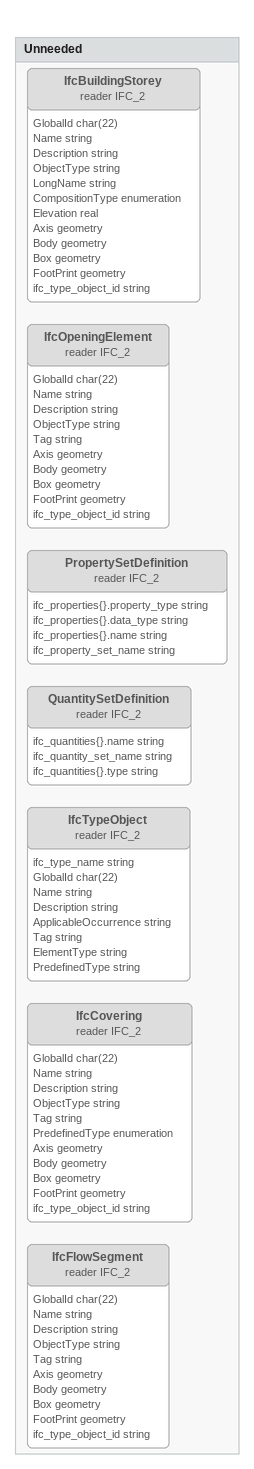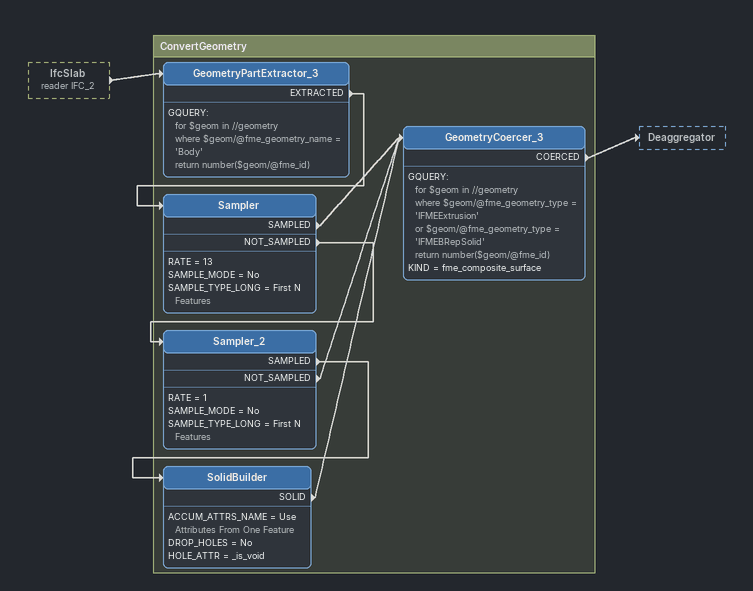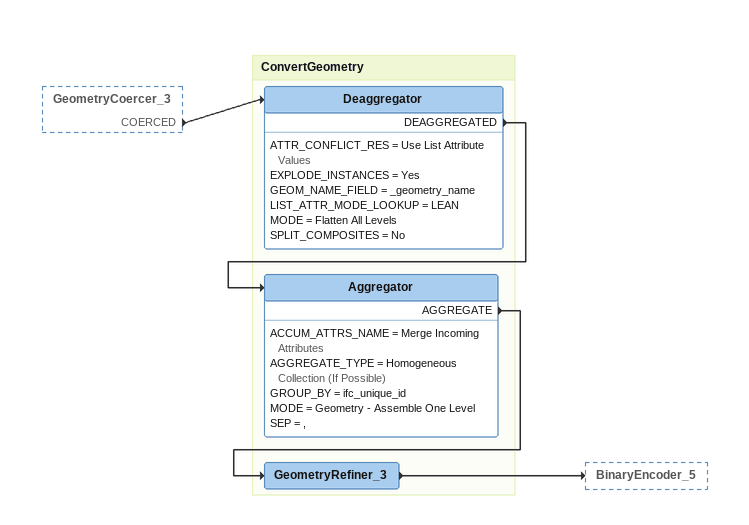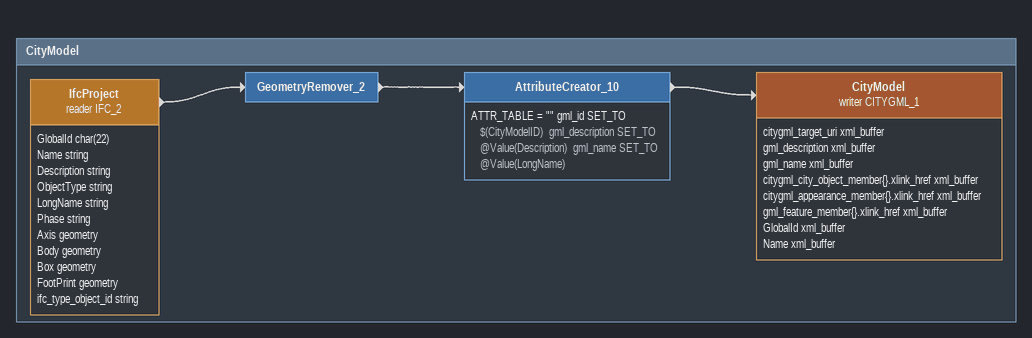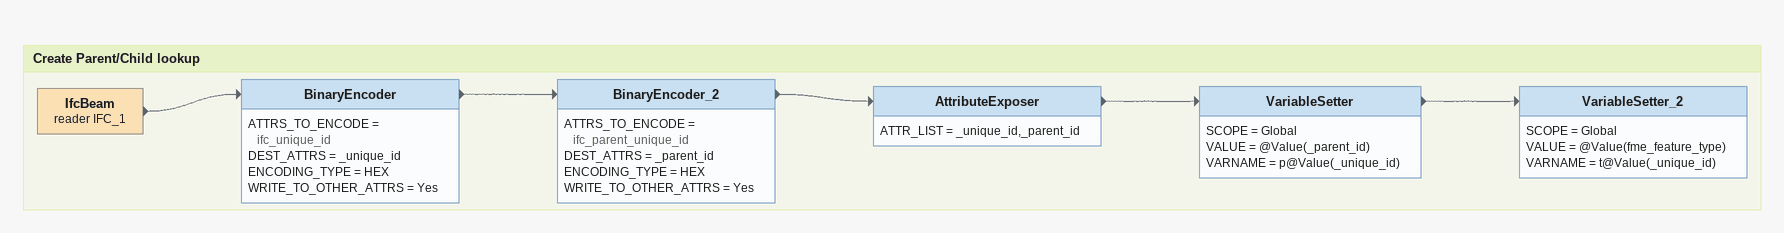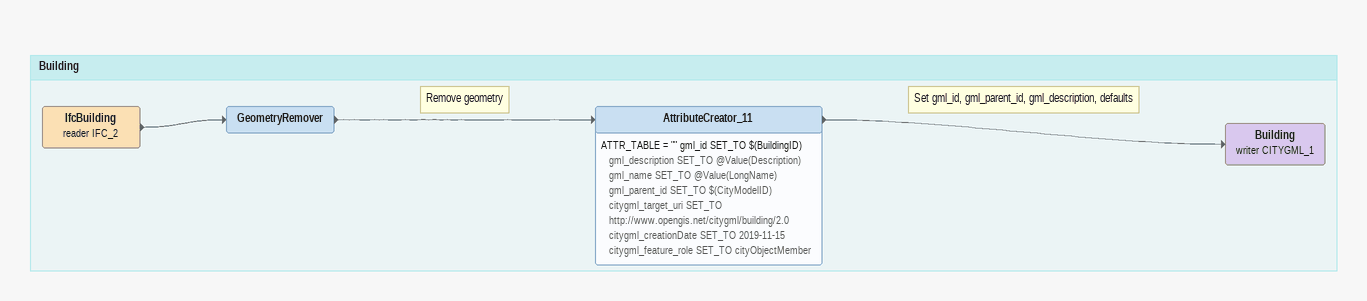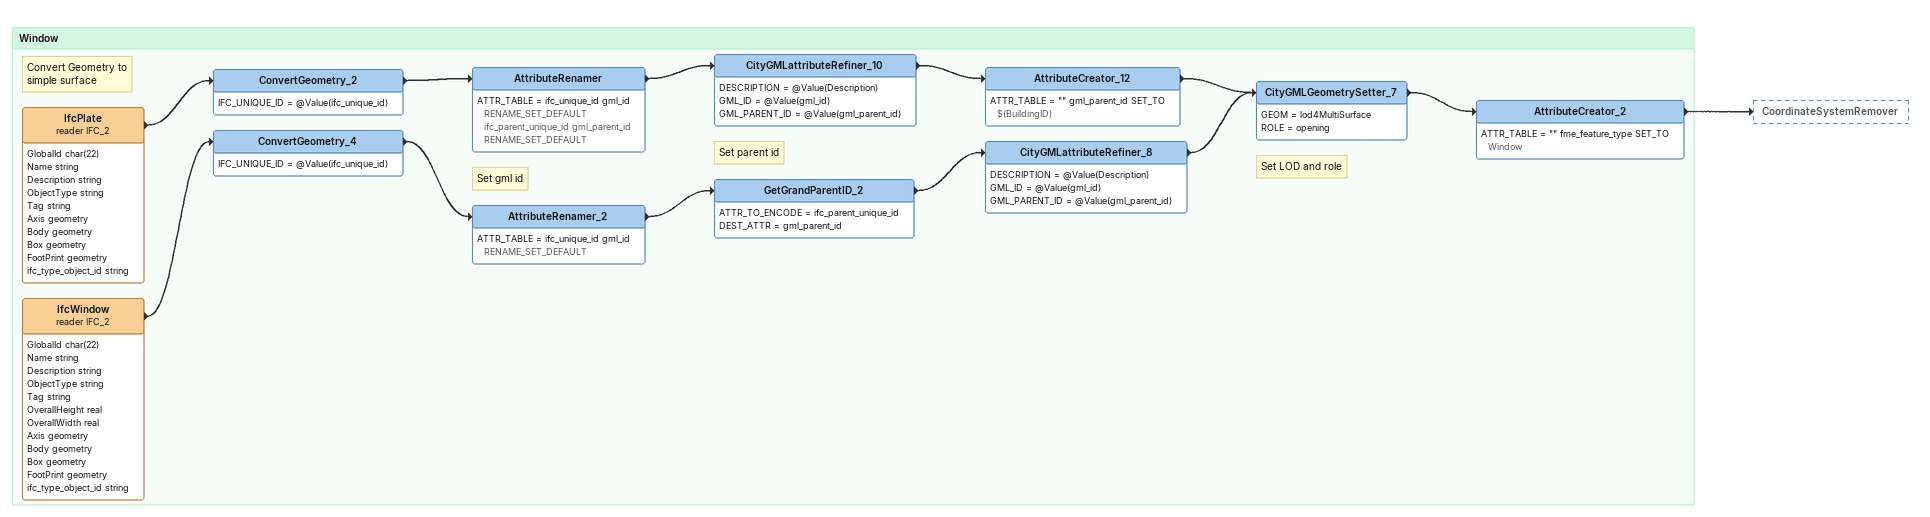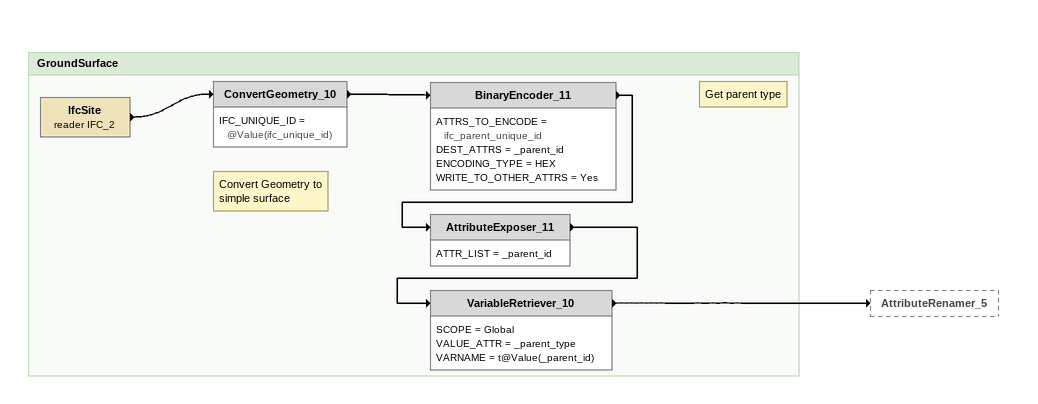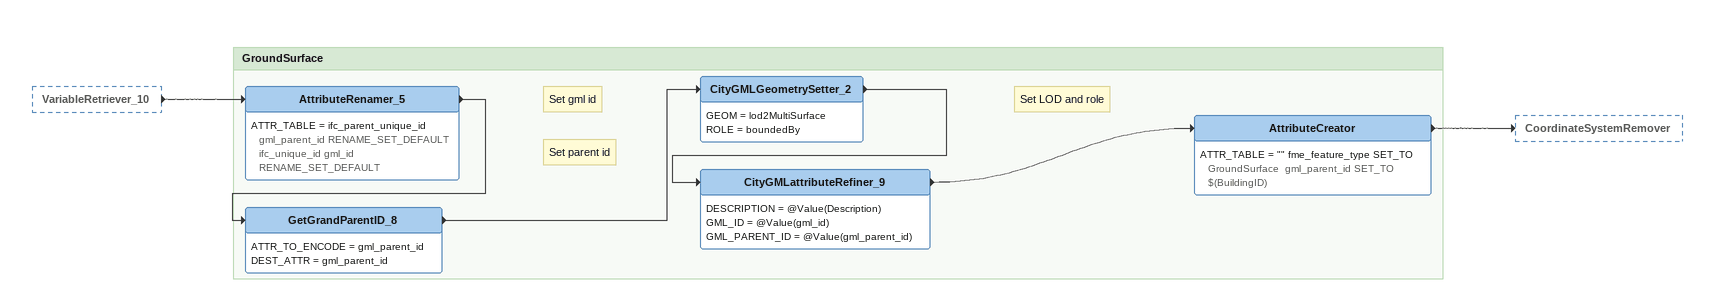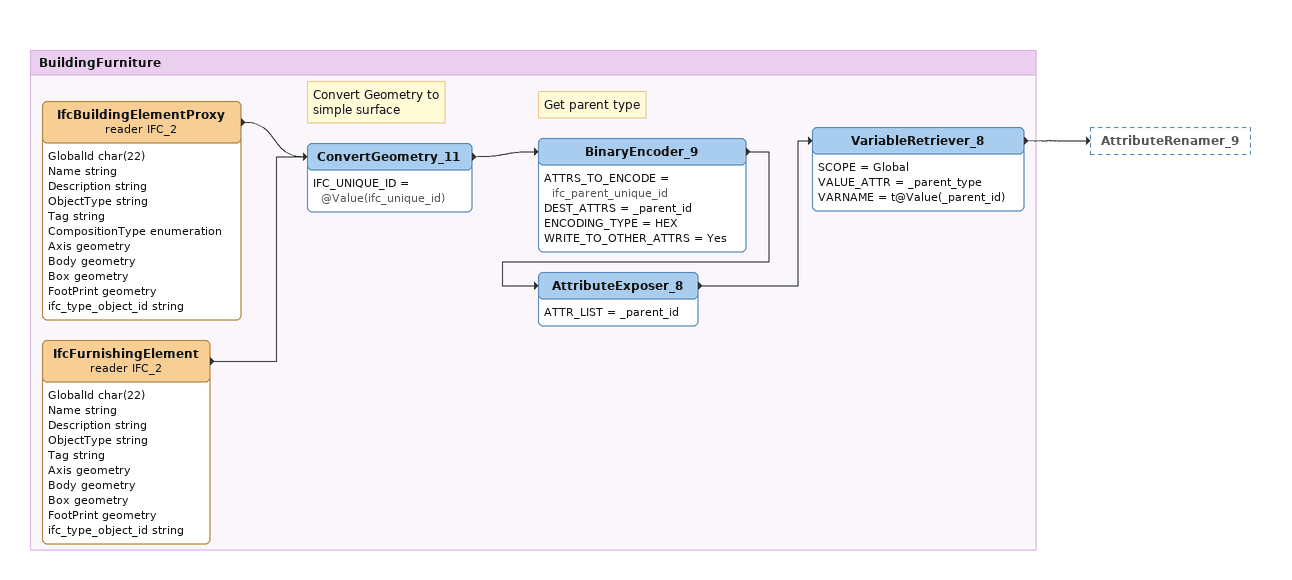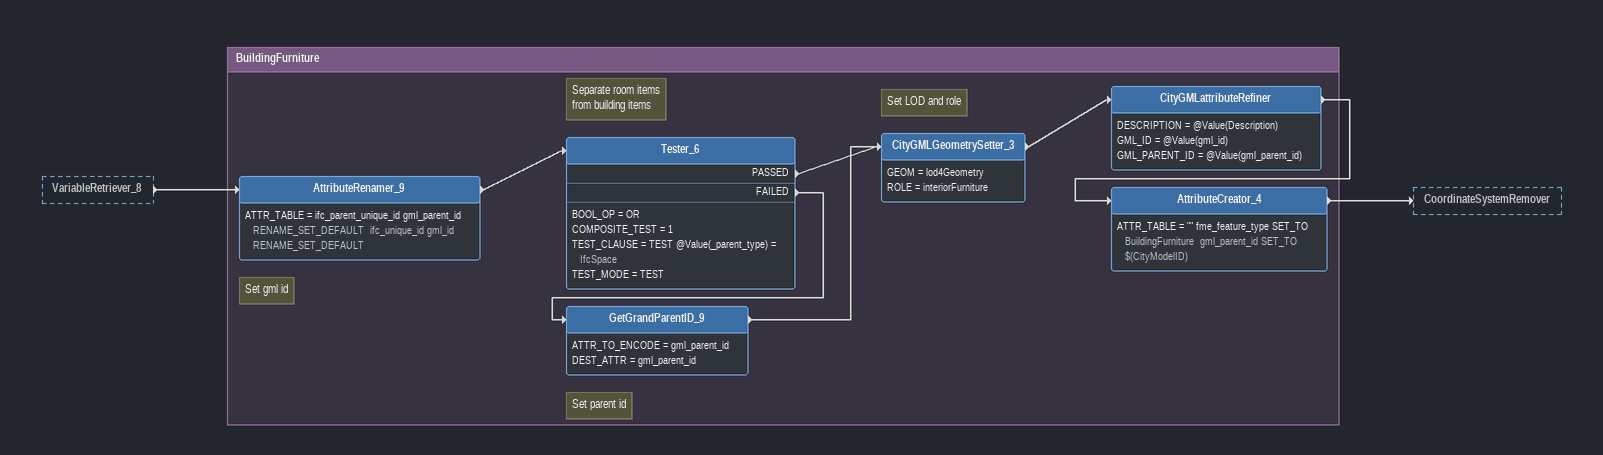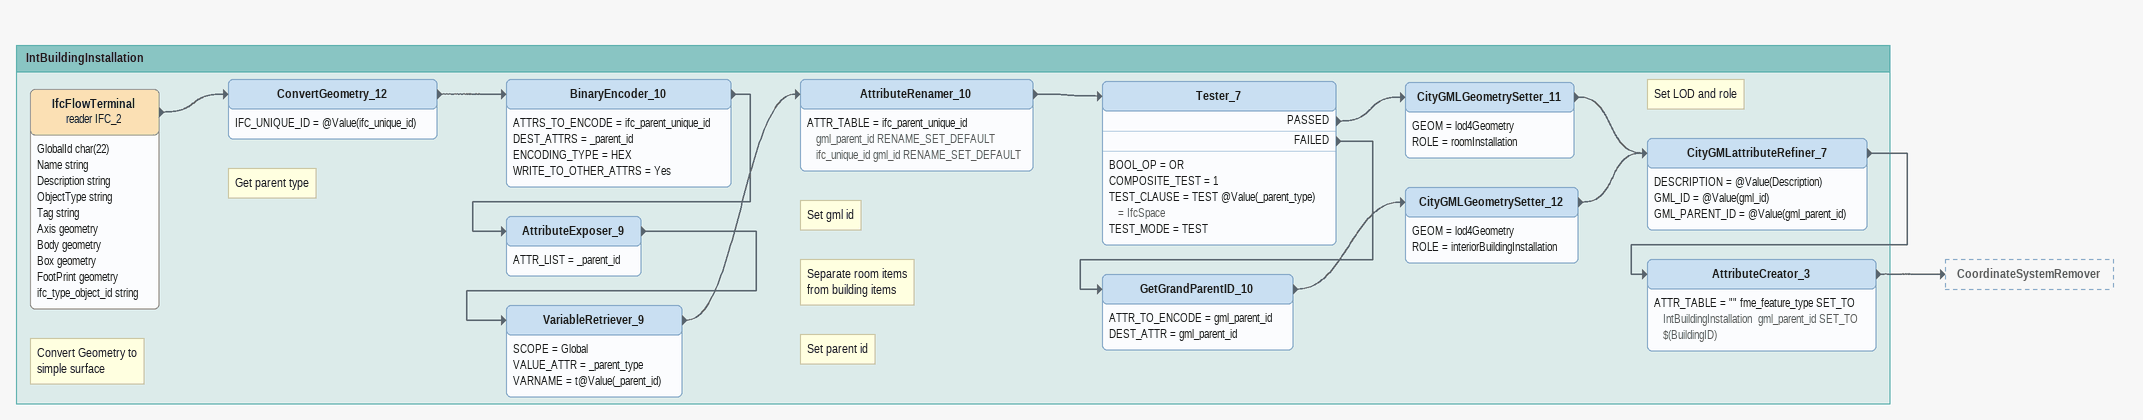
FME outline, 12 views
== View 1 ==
Bookmark: Unneeded
IfcBuildingStorey (reader IFC_2) [off]
    attributes: GlobalId char(22), Name string, Description string, ObjectType string, LongName string, CompositionType enumeration, Elevation real, Axis geometry, Body geometry, Box geometry, FootPrint geometry, ifc_type_object_id string
IfcOpeningElement (reader IFC_2) [off]
    attributes: GlobalId char(22), Name string, Description string, ObjectType string, Tag string, Axis geometry, Body geometry, Box geometry, FootPrint geometry, ifc_type_object_id string
PropertySetDefinition (reader IFC_2) [off]
    attributes: ifc_properties{}.property_type string, ifc_properties{}.data_type string, ifc_properties{}.name string, ifc_property_set_name string
QuantitySetDefinition (reader IFC_2) [off]
    attributes: ifc_quantities{}.name string, ifc_quantity_set_name string, ifc_quantities{}.type string
IfcTypeObject (reader IFC_2) [off]
    attributes: ifc_type_name string, GlobalId char(22), Name string, Description string, ApplicableOccurrence string, Tag string, ElementType string, PredefinedType string
IfcCovering (reader IFC_2) [off]
    attributes: GlobalId char(22), Name string, Description string, ObjectType string, Tag string, PredefinedType enumeration, Axis geometry, Body geometry, Box geometry, FootPrint geometry, ifc_type_object_id string
IfcFlowSegment (reader IFC_2) [off]
    attributes: GlobalId char(22), Name string, Description string, ObjectType string, Tag string, Axis geometry, Body geometry, Box geometry, FootPrint geometry, ifc_type_object_id string

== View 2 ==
IfcSlab (reader IFC_2) [outside]
    -> GeometryPartExtractor_3

Bookmark: ConvertGeometry
GeometryPartExtractor_3
    GQUERY:
      for $geom in //geometry
      where $geom/@fme_geometry_name = 'Body'
      return number($geom/@fme_id)
    EXTRACTED -> Sampler
Sampler
    RATE = 13
    SAMPLE_MODE = No
    SAMPLE_TYPE_LONG = First N Features
    SAMPLED -> GeometryCoercer_3
    NOT_SAMPLED -> Sampler_2
Sampler_2
    RATE = 1
    SAMPLE_MODE = No
    SAMPLE_TYPE_LONG = First N Features
    SAMPLED -> SolidBuilder
    NOT_SAMPLED -> GeometryCoercer_3
SolidBuilder
    ACCUM_ATTRS_NAME = Use Attributes From One Feature
    DROP_HOLES = No
    HOLE_ATTR = _is_void
    SOLID -> GeometryCoercer_3
GeometryCoercer_3
    GQUERY:
      for $geom in //geometry
      where $geom/@fme_geometry_type = 'IFMEExtrusion'
      or $geom/@fme_geometry_type = 'IFMEBRepSolid'
      return number($geom/@fme_id)
    KIND = fme_composite_surface
    COERCED -> Deaggregator

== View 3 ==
GeometryCoercer_3 [outside]
    COERCED -> Deaggregator

Bookmark: ConvertGeometry
Deaggregator
    ATTR_CONFLICT_RES = Use List Attribute Values
    EXPLODE_INSTANCES = Yes
    GEOM_NAME_FIELD = _geometry_name
    LIST_ATTR_MODE_LOOKUP = LEAN
    MODE = Flatten All Levels
    SPLIT_COMPOSITES = No
    DEAGGREGATED -> Aggregator
Aggregator
    ACCUM_ATTRS_NAME = Merge Incoming Attributes
    AGGREGATE_TYPE = Homogeneous Collection (If Possible)
    GROUP_BY = ifc_unique_id
    MODE = Geometry - Assemble One Level
    SEP = ,
    AGGREGATE -> GeometryRefiner_3
GeometryRefiner_3
    -> BinaryEncoder_5

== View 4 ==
Bookmark: CityModel
IfcProject (reader IFC_2)
    attributes: GlobalId char(22), Name string, Description string, ObjectType string, LongName string, Phase string, Axis geometry, Body geometry, Box geometry, FootPrint geometry, ifc_type_object_id string
    -> GeometryRemover_2
GeometryRemover_2
    -> AttributeCreator_10
AttributeCreator_10
    ATTR_TABLE = "" gml_id SET_TO $(CityModelID)  gml_description SET_TO @Value(Description)  gml_name SET_TO @Value(LongName)
    -> CityModel (writer CITYGML_1)
CityModel (writer CITYGML_1)
    attributes: citygml_target_uri xml_buffer, gml_description xml_buffer, gml_name xml_buffer, citygml_city_object_member{}.xlink_href xml_buffer, citygml_appearance_member{}.xlink_href xml_buffer, gml_feature_member{}.xlink_href xml_buffer, GlobalId xml_buffer, Name xml_buffer

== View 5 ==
Bookmark: Create Parent/Child lookup
IfcBeam (reader IFC_1)
    -> BinaryEncoder
BinaryEncoder
    ATTRS_TO_ENCODE = ifc_unique_id
    DEST_ATTRS = _unique_id
    ENCODING_TYPE = HEX
    WRITE_TO_OTHER_ATTRS = Yes
    -> BinaryEncoder_2
BinaryEncoder_2
    ATTRS_TO_ENCODE = ifc_parent_unique_id
    DEST_ATTRS = _parent_id
    ENCODING_TYPE = HEX
    WRITE_TO_OTHER_ATTRS = Yes
    -> AttributeExposer
AttributeExposer
    ATTR_LIST = _unique_id,_parent_id
    -> VariableSetter
VariableSetter
    SCOPE = Global
    VALUE = @Value(_parent_id)
    VARNAME = p@Value(_unique_id)
    -> VariableSetter_2
VariableSetter_2
    SCOPE = Global
    VALUE = @Value(fme_feature_type)
    VARNAME = t@Value(_unique_id)

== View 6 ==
Bookmark: Building
IfcBuilding (reader IFC_2)
    -> GeometryRemover
Note: Remove geometry
GeometryRemover
    -> AttributeCreator_11
Note: Set gml_id, gml_parent_id, gml_description, defaults
AttributeCreator_11
    ATTR_TABLE = "" gml_id SET_TO $(BuildingID)  gml_description SET_TO @Value(Description)  gml_name SET_TO @Value(LongName)  gml_parent_id SET_TO $(CityModelID)  citygml_target_uri SET_TO http://www.opengis.net/citygml/building/2.0  citygml_creationDate SET_TO 2019-11-15  citygml_feature_role SET_TO cityObjectMember
    -> Building (writer CITYGML_1)
Building (writer CITYGML_1)

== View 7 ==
Bookmark: Window
IfcPlate (reader IFC_2)
    attributes: GlobalId char(22), Name string, Description string, ObjectType string, Tag string, Axis geometry, Body geometry, Box geometry, FootPrint geometry, ifc_type_object_id string
    -> ConvertGeometry_2
Note: Convert Geometry to / simple surface
ConvertGeometry_2
    IFC_UNIQUE_ID = @Value(ifc_unique_id)
    -> AttributeRenamer
Note: Set gml id
AttributeRenamer
    ATTR_TABLE = ifc_unique_id gml_id RENAME_SET_DEFAULT  ifc_parent_unique_id gml_parent_id RENAME_SET_DEFAULT
    -> CityGMLattributeRefiner_10
CityGMLattributeRefiner_10
    DESCRIPTION = @Value(Description)
    GML_ID = @Value(gml_id)
    GML_PARENT_ID = @Value(gml_parent_id)
    -> AttributeCreator_12
AttributeCreator_12
    ATTR_TABLE = "" gml_parent_id SET_TO $(BuildingID)
    -> CityGMLGeometrySetter_7
IfcWindow (reader IFC_2)
    attributes: GlobalId char(22), Name string, Description string, ObjectType string, Tag string, OverallHeight real, OverallWidth real, Axis geometry, Body geometry, Box geometry, FootPrint geometry, ifc_type_object_id string
    -> ConvertGeometry_4
ConvertGeometry_4
    IFC_UNIQUE_ID = @Value(ifc_unique_id)
    -> AttributeRenamer_2
AttributeRenamer_2
    ATTR_TABLE = ifc_unique_id gml_id RENAME_SET_DEFAULT
    -> GetGrandParentID_2
Note: Set parent id
GetGrandParentID_2
    ATTR_TO_ENCODE = ifc_parent_unique_id
    DEST_ATTR = gml_parent_id
    -> CityGMLattributeRefiner_8
CityGMLattributeRefiner_8
    DESCRIPTION = @Value(Description)
    GML_ID = @Value(gml_id)
    GML_PARENT_ID = @Value(gml_parent_id)
    -> CityGMLGeometrySetter_7
Note: Set LOD and role
CityGMLGeometrySetter_7
    GEOM = lod4MultiSurface
    ROLE = opening
    -> AttributeCreator_2
AttributeCreator_2
    ATTR_TABLE = "" fme_feature_type SET_TO Window
    -> CoordinateSystemRemover

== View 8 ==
Bookmark: GroundSurface
IfcSite (reader IFC_2)
    -> ConvertGeometry_10
Note: Convert Geometry to / simple surface
ConvertGeometry_10
    IFC_UNIQUE_ID = @Value(ifc_unique_id)
    -> BinaryEncoder_11
Note: Get parent type
BinaryEncoder_11
    ATTRS_TO_ENCODE = ifc_parent_unique_id
    DEST_ATTRS = _parent_id
    ENCODING_TYPE = HEX
    WRITE_TO_OTHER_ATTRS = Yes
    -> AttributeExposer_11
AttributeExposer_11
    ATTR_LIST = _parent_id
    -> VariableRetriever_10
VariableRetriever_10
    SCOPE = Global
    VALUE_ATTR = _parent_type
    VARNAME = t@Value(_parent_id)
    -> AttributeRenamer_5

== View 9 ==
VariableRetriever_10 [outside]
    -> AttributeRenamer_5

Bookmark: GroundSurface
Note: Set gml id
AttributeRenamer_5
    ATTR_TABLE = ifc_parent_unique_id gml_parent_id RENAME_SET_DEFAULT  ifc_unique_id gml_id RENAME_SET_DEFAULT
    -> GetGrandParentID_8
Note: Set parent id
GetGrandParentID_8
    ATTR_TO_ENCODE = gml_parent_id
    DEST_ATTR = gml_parent_id
    -> CityGMLGeometrySetter_2
Note: Set LOD and role
CityGMLGeometrySetter_2
    GEOM = lod2MultiSurface
    ROLE = boundedBy
    -> CityGMLattributeRefiner_9
CityGMLattributeRefiner_9
    DESCRIPTION = @Value(Description)
    GML_ID = @Value(gml_id)
    GML_PARENT_ID = @Value(gml_parent_id)
    -> AttributeCreator
AttributeCreator
    ATTR_TABLE = "" fme_feature_type SET_TO GroundSurface  gml_parent_id SET_TO $(BuildingID)
    -> CoordinateSystemRemover

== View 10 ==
Bookmark: BuildingFurniture
IfcBuildingElementProxy (reader IFC_2)
    attributes: GlobalId char(22), Name string, Description string, ObjectType string, Tag string, CompositionType enumeration, Axis geometry, Body geometry, Box geometry, FootPrint geometry, ifc_type_object_id string
    -> ConvertGeometry_11
IfcFurnishingElement (reader IFC_2)
    attributes: GlobalId char(22), Name string, Description string, ObjectType string, Tag string, Axis geometry, Body geometry, Box geometry, FootPrint geometry, ifc_type_object_id string
    -> ConvertGeometry_11
Note: Convert Geometry to / simple surface
ConvertGeometry_11
    IFC_UNIQUE_ID = @Value(ifc_unique_id)
    -> BinaryEncoder_9
Note: Get parent type
BinaryEncoder_9
    ATTRS_TO_ENCODE = ifc_parent_unique_id
    DEST_ATTRS = _parent_id
    ENCODING_TYPE = HEX
    WRITE_TO_OTHER_ATTRS = Yes
    -> AttributeExposer_8
AttributeExposer_8
    ATTR_LIST = _parent_id
    -> VariableRetriever_8
VariableRetriever_8
    SCOPE = Global
    VALUE_ATTR = _parent_type
    VARNAME = t@Value(_parent_id)
    -> AttributeRenamer_9

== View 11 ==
VariableRetriever_8 [outside]
    -> AttributeRenamer_9

Bookmark: BuildingFurniture
Note: Set gml id
AttributeRenamer_9
    ATTR_TABLE = ifc_parent_unique_id gml_parent_id RENAME_SET_DEFAULT  ifc_unique_id gml_id RENAME_SET_DEFAULT
    -> Tester_6
Note: Separate room items / from building items
Tester_6
    BOOL_OP = OR
    COMPOSITE_TEST = 1
    TEST_CLAUSE = TEST @Value(_parent_type) = IfcSpace
    TEST_MODE = TEST
    PASSED -> CityGMLGeometrySetter_3
    FAILED -> GetGrandParentID_9
Note: Set parent id
GetGrandParentID_9
    ATTR_TO_ENCODE = gml_parent_id
    DEST_ATTR = gml_parent_id
    -> CityGMLGeometrySetter_3
Note: Set LOD and role
CityGMLGeometrySetter_3
    GEOM = lod4Geometry
    ROLE = interiorFurniture
    -> CityGMLattributeRefiner
CityGMLattributeRefiner
    DESCRIPTION = @Value(Description)
    GML_ID = @Value(gml_id)
    GML_PARENT_ID = @Value(gml_parent_id)
    -> AttributeCreator_4
AttributeCreator_4
    ATTR_TABLE = "" fme_feature_type SET_TO BuildingFurniture  gml_parent_id SET_TO $(CityModelID)
    -> CoordinateSystemRemover

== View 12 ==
Bookmark: IntBuildingInstallation
IfcFlowTerminal (reader IFC_2)
    attributes: GlobalId char(22), Name string, Description string, ObjectType string, Tag string, Axis geometry, Body geometry, Box geometry, FootPrint geometry, ifc_type_object_id string
    -> ConvertGeometry_12
Note: Convert Geometry to / simple surface
ConvertGeometry_12
    IFC_UNIQUE_ID = @Value(ifc_unique_id)
    -> BinaryEncoder_10
Note: Get parent type
BinaryEncoder_10
    ATTRS_TO_ENCODE = ifc_parent_unique_id
    DEST_ATTRS = _parent_id
    ENCODING_TYPE = HEX
    WRITE_TO_OTHER_ATTRS = Yes
    -> AttributeExposer_9
AttributeExposer_9
    ATTR_LIST = _parent_id
    -> VariableRetriever_9
VariableRetriever_9
    SCOPE = Global
    VALUE_ATTR = _parent_type
    VARNAME = t@Value(_parent_id)
    -> AttributeRenamer_10
Note: Set gml id
AttributeRenamer_10
    ATTR_TABLE = ifc_parent_unique_id gml_parent_id RENAME_SET_DEFAULT  ifc_unique_id gml_id RENAME_SET_DEFAULT
    -> Tester_7
Note: Separate room items / from building items
Tester_7
    BOOL_OP = OR
    COMPOSITE_TEST = 1
    TEST_CLAUSE = TEST @Value(_parent_type) = IfcSpace
    TEST_MODE = TEST
    PASSED -> CityGMLGeometrySetter_11
    FAILED -> GetGrandParentID_10
Note: Set LOD and role
CityGMLGeometrySetter_11
    GEOM = lod4Geometry
    ROLE = roomInstallation
    -> CityGMLattributeRefiner_7
Note: Set parent id
GetGrandParentID_10
    ATTR_TO_ENCODE = gml_parent_id
    DEST_ATTR = gml_parent_id
    -> CityGMLGeometrySetter_12
CityGMLGeometrySetter_12
    GEOM = lod4Geometry
    ROLE = interiorBuildingInstallation
    -> CityGMLattributeRefiner_7
CityGMLattributeRefiner_7
    DESCRIPTION = @Value(Description)
    GML_ID = @Value(gml_id)
    GML_PARENT_ID = @Value(gml_parent_id)
    -> AttributeCreator_3
AttributeCreator_3
    ATTR_TABLE = "" fme_feature_type SET_TO IntBuildingInstallation  gml_parent_id SET_TO $(BuildingID)
    -> CoordinateSystemRemover
